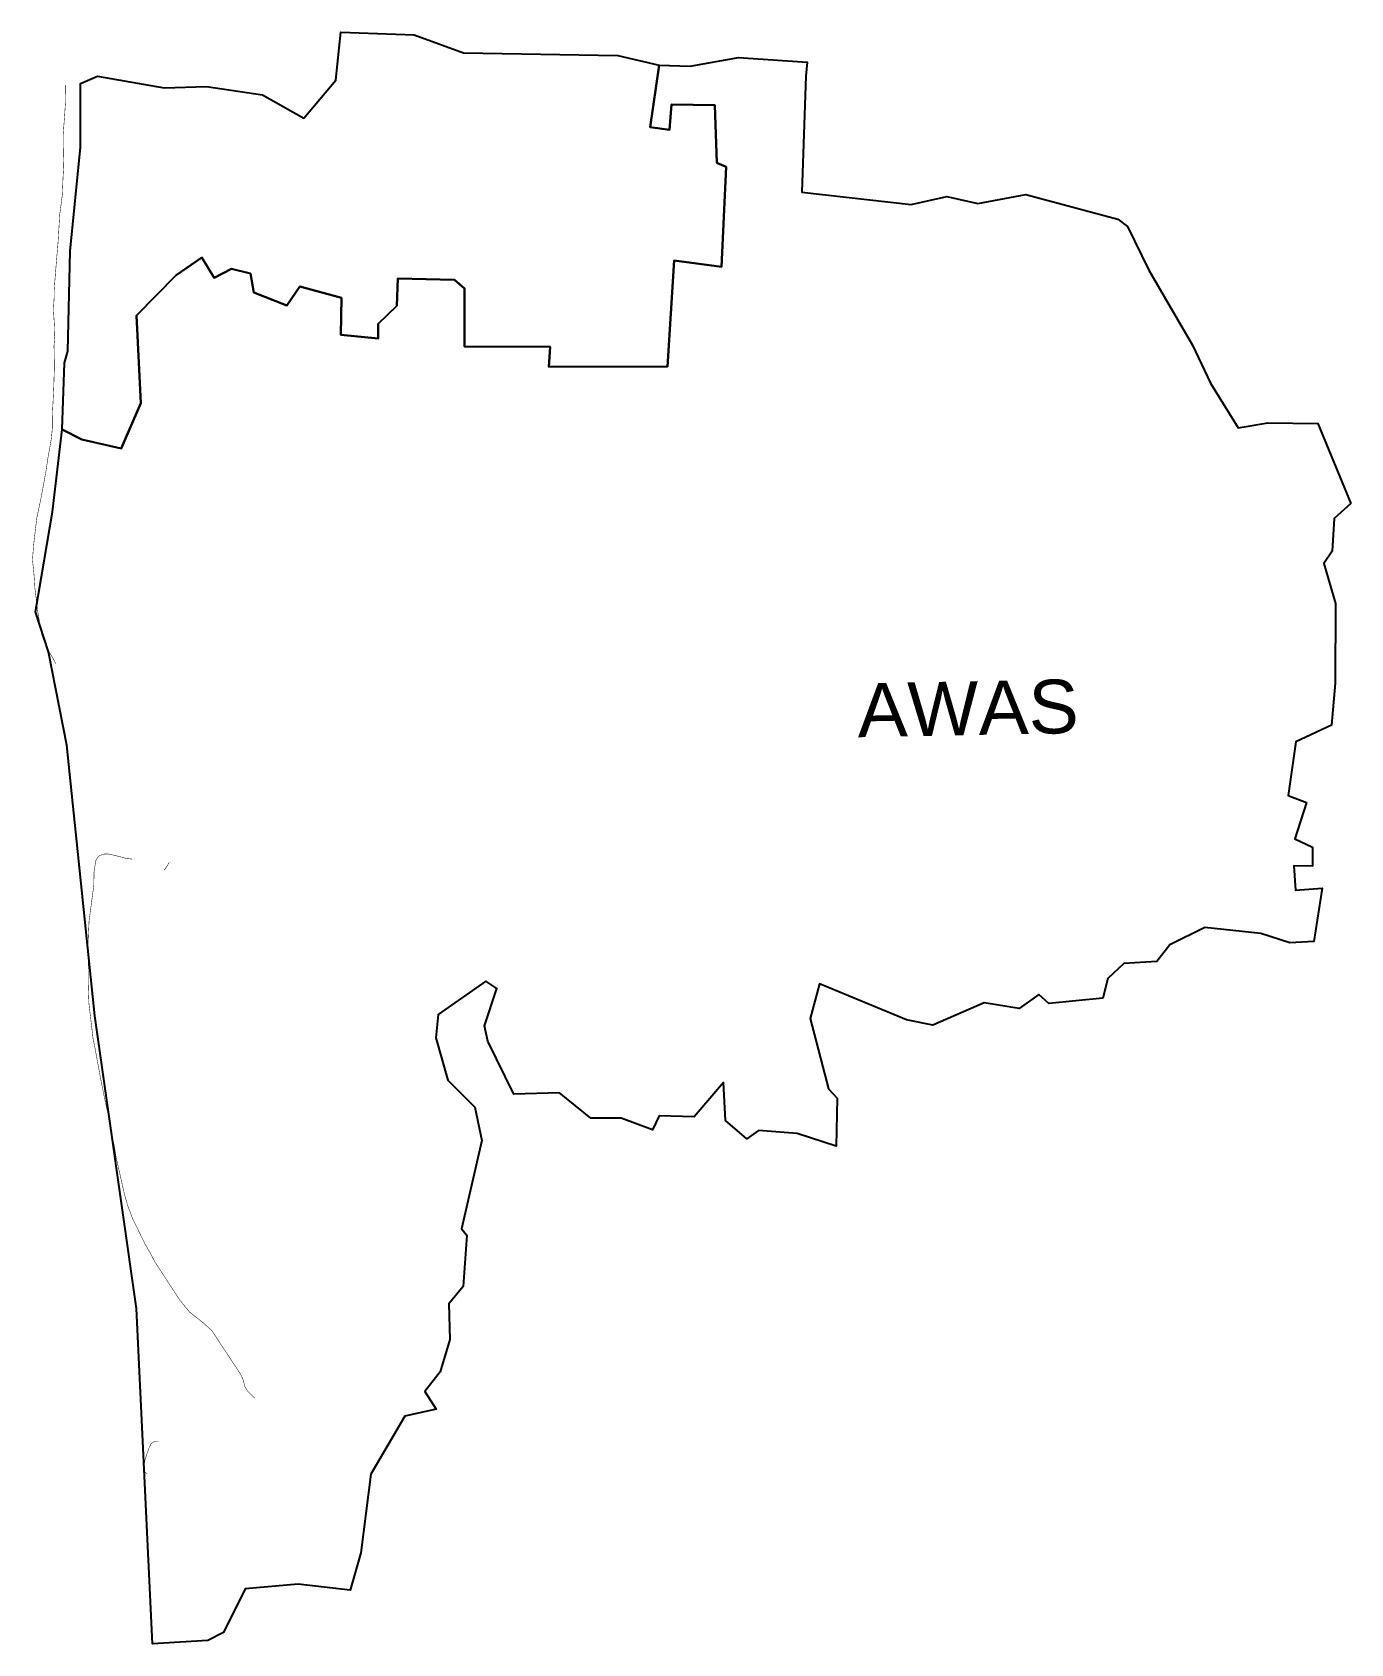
# Model space of a CAD drawing. Header units: metres. Extents: x 274771 to 277438, y 2074789 to 2078047.
import ezdxf

# ---------------------------------------------------------------- set-up
doc = ezdxf.new("R2010")
doc.units = ezdxf.units.M
for name, color, linetype in [('SEAWALL', 170, 'Continuous'), ('village', 3, 'Continuous'), ('VILLAGE NAME', 250, 'Continuous')]:
    doc.layers.add(name, color=color, linetype=linetype)
doc.styles.get("Standard").update_dxf_attribs({"font": 'simplex.shx'})

msp = doc.modelspace()

# ---------------------------------------------------------------- linework, layer by layer
at = {"layer": 'SEAWALL', "color": 30, "const_width": 1, "flags": 128}
for points in [[(274838.5, 2077940.8), (274838.3, 2077907.6), (274836.5, 2077879.9), (274833.4, 2077838.4), (274833.8, 2077800.1), (274834.6, 2077776.4), (274833.3, 2077755.1), (274831.8, 2077718.5), (274826.5, 2077678.3), (274823.3, 2077624.3), (274817.8, 2077558.7), (274815.3, 2077524.9), (274815.1, 2077507), (274813.8, 2077486.9), (274815.7, 2077455.7), (274816.5, 2077431.9), (274815, 2077414), (274815.3, 2077397.6), (274815.7, 2077369.3), (274814.3, 2077324.6), (274811.8, 2077276.8), (274811.4, 2077243.7), (274809.5, 2077225.6), (274807.5, 2077213.7), (274806.5, 2077207.5), (274802.8, 2077187.3), (274799.1, 2077162.4), (274794.2, 2077134.4), (274787.9, 2077101.4), (274780.3, 2077065.6), (274776, 2077030.7), (274773.8, 2077010.9), (274771.4, 2076980.6), (274773.6, 2076960.2), (274773.6, 2076960.2), (274774.8, 2076947.2), (274776.4, 2076922.4), (274782.4, 2076873.7), (274790.1, 2076829.1), (274798.3, 2076805.9), (274812.2, 2076782.6), (274818.5, 2076770.6)], [(274972.7, 2076375.3), (274961.1, 2076376.5), (274947.5, 2076380.4), (274935, 2076383.4), (274923.6, 2076385.8), (274916.2, 2076385.5), (274908, 2076382.8), (274903.2, 2076378.7), (274899.6, 2076372.2), (274895.9, 2076349.1), (274895.5, 2076322.5), (274885.9, 2076250.3), (274883.4, 2076198.5), (274884, 2076170.1), (274883.9, 2076133), (274884.5, 2076111), (274885.6, 2076083.1), (274889.2, 2076053.1), (274890.4, 2076042.7), (274894, 2076012.1), (274897.3, 2075996.3), (274902.3, 2075969.3), (274909.5, 2075930.2), (274914.4, 2075905.2), (274921.7, 2075871.1), (274927.8, 2075843.3), (274932.3, 2075819.1), (274936.9, 2075795.2), (274941.1, 2075769.5), (274946.7, 2075745.5), (274951.6, 2075723.3), (274957.3, 2075698.3), (274964.1, 2075674.7), (274973.4, 2075649.5), (274988.5, 2075618.7), (274999.1, 2075596.9), (275010, 2075578.1), (275018.6, 2075561.4), (275069.5, 2075483.4), (275088.9, 2075459.7), (275117.9, 2075436.7), (275134.3, 2075421.6), (275192.2, 2075333.9), (275198, 2075321.5), (275200.9, 2075308.7), (275206.7, 2075299.4), (275215.5, 2075290.3), (275221.5, 2075285.2)], [(275038, 2076352.8), (275044.1, 2076361.9), (275047.9, 2076368.5)], [(275026.5, 2075198.5), (275021.2, 2075198.4), (275017.1, 2075197.2), (275011.3, 2075193.2), (275006.6, 2075183), (274999.7, 2075163.2), (274997.5, 2075151.6), (274997.5, 2075144.2), (274997.8, 2075138.5), (274999.4, 2075135.8), (275001.9, 2075133.6), (275003.7, 2075133)]]:
    msp.add_lwpolyline(points, dxfattribs=at)
at = {"layer": 'village', "color": 3, "true_color": 0x00ff00}
for points in [[(276174.3, 2077775.4, 0), (276164.7, 2077572.6, 0), (276069.5, 2077585.5, 0), (276055.7, 2077371.3, 0), (275815.7, 2077370.7, 0), (275818.2, 2077411.2, 0), (275645.5, 2077411.6, 0), (275645.4, 2077529.2, 0), (275624.9, 2077546.8, 0), (275510.3, 2077549.2, 0), (275508.4, 2077493.9, 0), (275470.7, 2077457.4, 0), (275470.6, 2077428.2, 0), (275395.2, 2077435.1, 0), (275396.7, 2077510.1, 0), (275312.1, 2077532.9, 0), (275286, 2077494.7, 0), (275219, 2077520.7, 0), (275212.7, 2077559.4, 0), (275173.9, 2077568.9, 0), (275139, 2077550.5, 0), (275114.2, 2077592, 0), (275062.3, 2077556.3, 0), (274981.5, 2077474.2, 0), (274990.6, 2077297.1, 0), (274950.8, 2077205.3, 0), (274871.1, 2077223.5, 0), (274831.6, 2077243.8, 0), (274835.9, 2077378.5, 0), (274842.9, 2077402.5, 0), (274847.6, 2077604.3, 0), (274868.5, 2077814.7, 0), (274868.5, 2077943.9, 0), (274903.1, 2077958.7, 0), (275037.8, 2077934.9, 0), (275123.3, 2077937.4, 0), (275236.7, 2077920.5, 0), (275320.5, 2077873.4, 0), (275384.8, 2077950.4, 0), (275395.3, 2078047.2, 0), (275543.7, 2078041.8, 0), (275643.2, 2078005.8, 0), (275955.4, 2078000.4, 0), (276039, 2077980.6, 0), (276020.8, 2077855.1, 0), (276059.7, 2077849.6, 0), (276064.1, 2077901.4, 0), (276151.7, 2077899.7, 0), (276155.8, 2077783.1, 0)], [(277437.7, 2077094.5, 0), (277404.2, 2077064.3, 0), (277399.8, 2076997.7, 0), (277383.1, 2076972.8, 0), (277406.5, 2076892.1, 0), (277406.3, 2076730.9, 0), (277398.7, 2076646.2, 0), (277326.3, 2076612.5, 0), (277311.3, 2076504.2, 0), (277348.3, 2076489.8, 0), (277324.5, 2076416, 0), (277360.6, 2076399.7, 0), (277360.2, 2076361.3, 0), (277322.5, 2076361.9, 0), (277326.1, 2076312.6, 0), (277379.5, 2076316.2, 0), (277363.1, 2076208.6, 0), (277314.7, 2076206.2, 0), (277255.5, 2076224.9, 0), (277142.6, 2076236.9, 0), (277071.9, 2076202.2, 0), (277045.4, 2076168.3, 0), (276978.5, 2076163.9, 0), (276946.3, 2076134.1, 0), (276936.5, 2076094.4, 0), (276826.9, 2076083.6, 0), (276806.9, 2076101.8, 0), (276767.3, 2076073.1, 0), (276696.2, 2076084.9, 0), (276592.6, 2076039.5, 0), (276538.9, 2076050.1, 0), (276363, 2076123, 0), (276344.1, 2076053.3, 0), (276381.5, 2075910.9, 0), (276398.9, 2075891.7, 0), (276397.1, 2075794.7, 0), (276318, 2075820.7, 0), (276239.8, 2075826.2, 0), (276216.5, 2075809.6, 0), (276173, 2075846.6, 0), (276168.7, 2075923.6, 0), (276109.9, 2075854.2, 0), (276039, 2075856.1, 0), (276025.1, 2075827.8, 0), (275962.2, 2075851.2, 0), (275900.6, 2075851.6, 0), (275837.3, 2075902.5, 0), (275744.9, 2075900.2, 0), (275692.7, 2076007.4, 0), (275685.8, 2076038.2, 0), (275710.3, 2076113.8, 0), (275688.3, 2076128.3, 0), (275592.1, 2076060.8, 0), (275587.5, 2076013.8, 0), (275611.7, 2075928.6, 0), (275666.3, 2075873.6, 0), (275680, 2075806, 0), (275639.4, 2075627.9, 0), (275649.9, 2075614.8, 0), (275642.5, 2075511.2, 0), (275613.8, 2075476, 0), (275615.5, 2075403.9, 0), (275596.2, 2075338.4, 0), (275565.3, 2075298.7, 0), (275587.6, 2075263.1, 0), (275524.4, 2075248.8, 0), (275456, 2075131.8, 0), (275435.6, 2074972.4, 0), (275414, 2074897.3, 0), (275308.7, 2074909.5, 0), (275201.6, 2074899.9, 0), (275157.9, 2074811.7, 0), (275125.8, 2074795.4, 0), (275014.2, 2074788.7, 0), (274981.9, 2075466.7, 0), (274897.5, 2076058.4, 0), (274841, 2076605.5, 0), (274803.8, 2076794.4, 0), (274777.3, 2076875.2, 0), (274812, 2077077.2, 0), (274831.6, 2077243.8, 0), (274871.1, 2077223.5, 0), (274950.8, 2077205.3, 0), (274990.6, 2077297.1, 0), (274981.5, 2077474.2, 0), (275062.3, 2077556.3, 0), (275114.2, 2077592, 0), (275139, 2077550.5, 0), (275173.9, 2077568.9, 0), (275212.7, 2077559.4, 0), (275219, 2077520.7, 0), (275286, 2077494.7, 0), (275312.1, 2077532.9, 0), (275396.7, 2077510.1, 0), (275395.2, 2077435.1, 0), (275470.6, 2077428.2, 0), (275470.7, 2077457.4, 0), (275508.4, 2077493.9, 0), (275510.3, 2077549.2, 0), (275624.9, 2077546.8, 0), (275645.4, 2077529.2, 0), (275645.5, 2077411.6, 0), (275818.2, 2077411.2, 0), (275815.7, 2077370.7, 0), (276055.7, 2077371.3, 0), (276069.5, 2077585.5, 0), (276164.7, 2077572.6, 0), (276174.3, 2077775.4, 0), (276155.8, 2077783.1, 0), (276151.7, 2077899.7, 0), (276064.1, 2077901.4, 0), (276059.7, 2077849.6, 0), (276020.8, 2077855.1, 0), (276039, 2077980.6, 0), (276101.9, 2077978.5, 0), (276199.1, 2077996.3, 0), (276338.2, 2077986.7, 0), (276335.5, 2077958.3, 0), (276327.7, 2077723.9, 0), (276548.5, 2077698.7, 0), (276620.6, 2077715.3, 0), (276683.1, 2077701.1, 0), (276780.7, 2077719.4, 0), (276966.9, 2077669.2, 0), (276986.3, 2077654.4, 0), (277029.5, 2077566.3, 0), (277117.3, 2077414.4, 0), (277154.1, 2077337.9, 0), (277209.7, 2077247.3, 0), (277269.7, 2077257.6, 0), (277370.8, 2077256.3, 0)]]:
    msp.add_polyline3d(points, close=True, dxfattribs=at)

# ---------------------------------------------------------------- texts
at = {"layer": 'VILLAGE NAME', "insert": (276438.9, 2076730.4), "char_height": 108.748, "attachment_point": 1, "rotation": 1.1028}
msp.add_mtext_dynamic_manual_height_columns('{\\fArial|b0|i0|c0|p34;AWAS}', width=726.929, gutter_width=543.7, heights=[0], dxfattribs=at)

doc.saveas('drawing.dxf')
